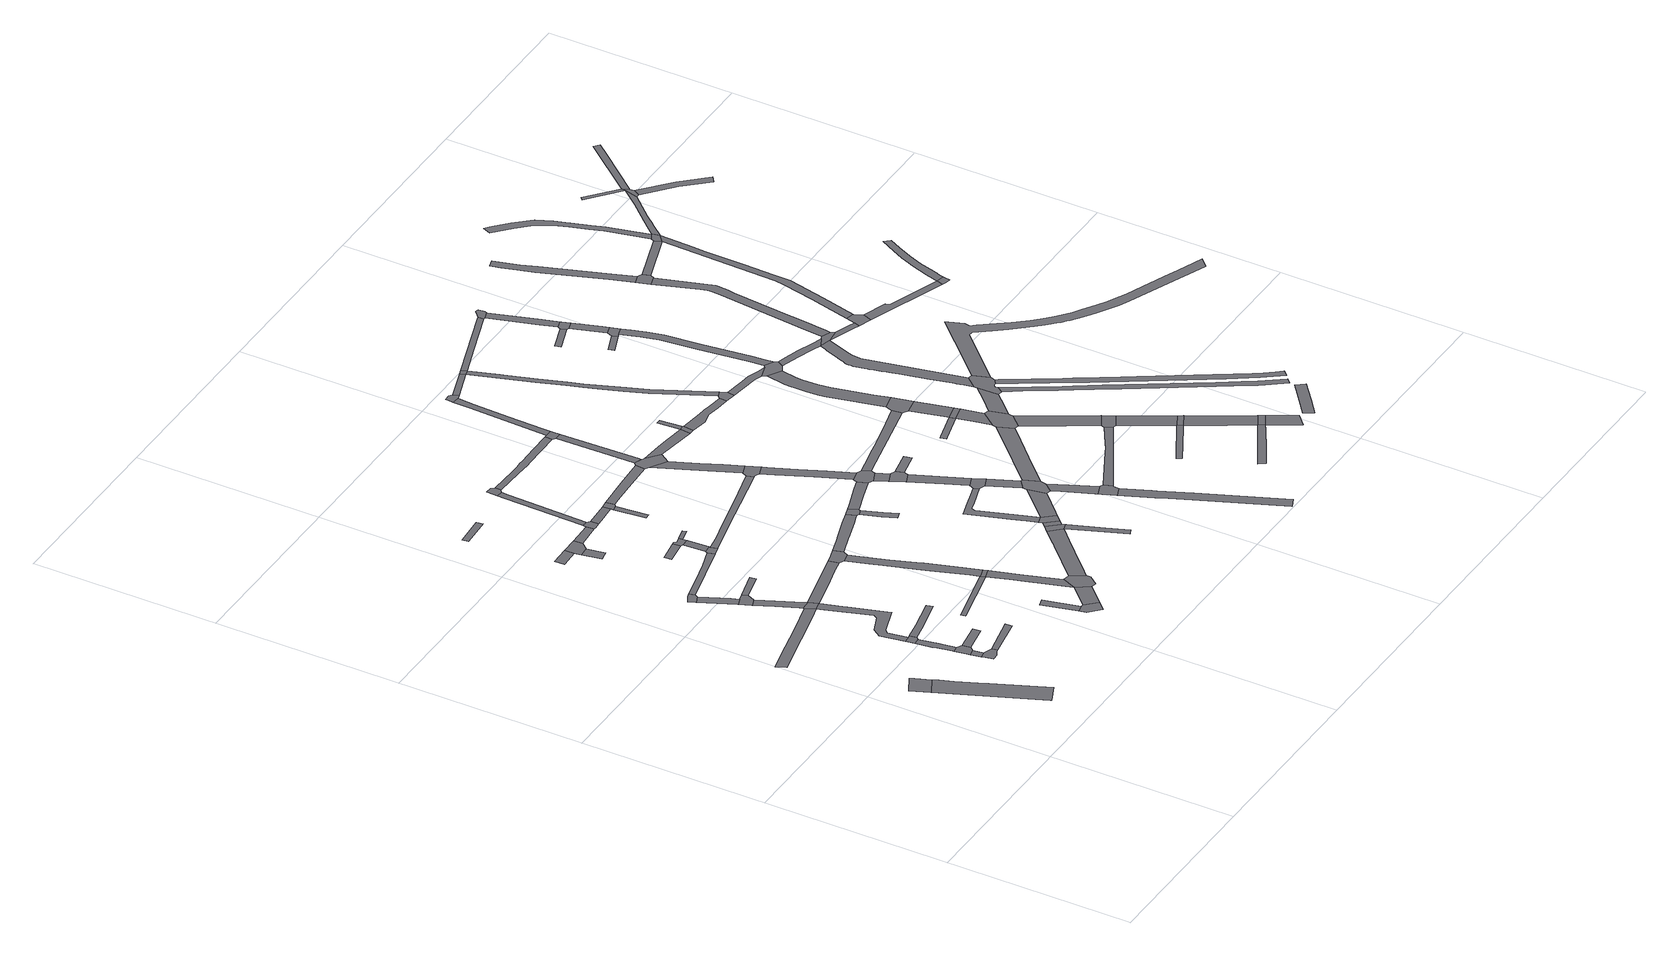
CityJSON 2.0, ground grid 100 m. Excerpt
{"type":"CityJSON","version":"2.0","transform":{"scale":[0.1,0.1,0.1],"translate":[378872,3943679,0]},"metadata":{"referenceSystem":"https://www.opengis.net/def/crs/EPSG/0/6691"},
"CityObjects":{
"road1":{"type":"Road","attributes":{"name":"都道426号","class":"1040","function":"3","usage":"3","RoadStructureAttribute.sectionType":"4"},"geometry":[{"type":"MultiSurface","lod":"1","boundaries":[[[0,1,2,3,4]]]}]},
"road2":{"type":"Road","attributes":{"name":"都道426号","class":"1040","function":"3","usage":"3","RoadStructureAttribute.sectionType":"1"},"geometry":[{"type":"MultiSurface","lod":"1","boundaries":[[[5,6,7,8,4,3,9,10,11,12]]]}]},
"road3":{"type":"Road","attributes":{"class":"1040","function":"9020","usage":"9","RoadStructureAttribute.sectionType":"1"},"geometry":[{"type":"MultiSurface","lod":"1","boundaries":[[[13,14,15,16,17,18,19,20,21,22,23,24]]]}]},
"road4":{"type":"Road","attributes":{"class":"1040","function":"9020","usage":"9","RoadStructureAttribute.sectionType":"1"},"geometry":[{"type":"MultiSurface","lod":"1","boundaries":[[[25,26,27,28,29,30,31]]]}]},
"road5":{"type":"Road","attributes":{"class":"1040","function":"9020","usage":"9","RoadStructureAttribute.sectionType":"4"},"geometry":[{"type":"MultiSurface","lod":"1","boundaries":[[[31,30,32,33,34,35,36,37]]]}]},
"road6":{"type":"Road","attributes":{"class":"1040","function":"9020","usage":"9","RoadStructureAttribute.sectionType":"4"},"geometry":[{"type":"MultiSurface","lod":"1","boundaries":[[[38,39,40,28,27,41,42]]]}]},
"road7":{"type":"Road","attributes":{"class":"1040","function":"9020","usage":"9","RoadStructureAttribute.sectionType":"1"},"geometry":[{"type":"MultiSurface","lod":"1","boundaries":[[[43,44,45,46,47,48,49,50,39,38]]]}]},
"road8":{"type":"Road","attributes":{"class":"1040","function":"9020","usage":"9","RoadStructureAttribute.sectionType":"4"},"geometry":[{"type":"MultiSurface","lod":"1","boundaries":[[[51,52,53,47,46,54]]]}]},
"road9":{"type":"Road","attributes":{"class":"1040","function":"9020","usage":"9","RoadStructureAttribute.sectionType":"1"},"geometry":[{"type":"MultiSurface","lod":"1","boundaries":[[[55,56,42,41]]]}]},
"road10":{"type":"Road","attributes":{"class":"1040","function":"9020","usage":"9","RoadStructureAttribute.sectionType":"4"},"geometry":[{"type":"MultiSurface","lod":"1","boundaries":[[[57,58,59,60,61,62,63]]]}]},
"road11":{"type":"Road","attributes":{"class":"1040","function":"9020","usage":"9","RoadStructureAttribute.sectionType":"1"},"geometry":[{"type":"MultiSurface","lod":"1","boundaries":[[[64,62,61,65,66]]]}]},
"road12":{"type":"Road","attributes":{"class":"1040","function":"9020","usage":"9","RoadStructureAttribute.sectionType":"1"},"geometry":[{"type":"MultiSurface","lod":"1","boundaries":[[[67,68,37,36]]]}]},
"road13":{"type":"Road","attributes":{"class":"1040","function":"9020","usage":"9","RoadStructureAttribute.sectionType":"1"},"geometry":[{"type":"MultiSurface","lod":"1","boundaries":[[[69,70,71,72,73,74,75,76,24,77,78,79,80,81,53,52]]]}]},
"road14":{"type":"Road","attributes":{"class":"1040","function":"9020","usage":"9","RoadStructureAttribute.sectionType":"4"},"geometry":[{"type":"MultiSurface","lod":"1","boundaries":[[[82,66,65,83,84,85]]]}]},
"road15":{"type":"Road","attributes":{"class":"1040","function":"9020","usage":"9","RoadStructureAttribute.sectionType":"1"},"geometry":[{"type":"MultiSurface","lod":"1","boundaries":[[[86,87,84,83,88,89,90,91]]]}]},
"road16":{"type":"Road","attributes":{"class":"1040","function":"9020","usage":"9","RoadStructureAttribute.sectionType":"1"},"geometry":[{"type":"MultiSurface","lod":"1","boundaries":[[[92,93,94,95,51,54]]]}]},
"road17":{"type":"Road","attributes":{"class":"1040","function":"9020","usage":"9","RoadStructureAttribute.sectionType":"4"},"geometry":[{"type":"MultiSurface","lod":"1","boundaries":[[[91,90,13,24,76]]]}]},
"road18":{"type":"Road","attributes":{"class":"1040","function":"9020","usage":"9","RoadStructureAttribute.sectionType":"1"},"geometry":[{"type":"MultiSurface","lod":"1","boundaries":[[[96,97,82,85]]]}]},
"road19":{"type":"Road","attributes":{"class":"1040","function":"9020","usage":"9","RoadStructureAttribute.sectionType":"1"},"geometry":[{"type":"MultiSurface","lod":"1","boundaries":[[[98,99,100,101]]]}]},
"road20":{"type":"Road","attributes":{"class":"1040","function":"9020","usage":"9","RoadStructureAttribute.sectionType":"1"},"geometry":[{"type":"MultiSurface","lod":"1","boundaries":[[[102,103,104,57,63,105]]]}]},
"road21":{"type":"Road","attributes":{"class":"1040","function":"9020","usage":"9","RoadStructureAttribute.sectionType":"1"},"geometry":[{"type":"MultiSurface","lod":"1","boundaries":[[[106,107,108,109]]]}]},
"road22":{"type":"Road","attributes":{"class":"1040","function":"9020","usage":"9","RoadStructureAttribute.sectionType":"1"},"geometry":[{"type":"MultiSurface","lod":"1","boundaries":[[[110,111,112,91,76,113,114,115,116]]]}]},
"road23":{"type":"Road","attributes":{"class":"1040","function":"9020","usage":"9","RoadStructureAttribute.sectionType":"4"},"geometry":[{"type":"MultiSurface","lod":"1","boundaries":[[[117,98,101,109,108,118]]]}]},
"road24":{"type":"Road","attributes":{"class":"1040","function":"9020","usage":"9","RoadStructureAttribute.sectionType":"1"},"geometry":[{"type":"MultiSurface","lod":"1","boundaries":[[[119,120,121,122]]]}]},
"road25":{"type":"Road","attributes":{"class":"1040","function":"9020","usage":"9","RoadStructureAttribute.sectionType":"1"},"geometry":[{"type":"MultiSurface","lod":"1","boundaries":[[[123,124,125,126]]]}]},
"road26":{"type":"Road","attributes":{"class":"1040","function":"9020","usage":"9","RoadStructureAttribute.sectionType":"1"},"geometry":[{"type":"MultiSurface","lod":"1","boundaries":[[[127,128,129,130]]]}]},
"road27":{"type":"Road","attributes":{"class":"1040","function":"9020","usage":"9","RoadStructureAttribute.sectionType":"4"},"geometry":[{"type":"MultiSurface","lod":"1","boundaries":[[[130,129,131,132,133,134,135]]]}]},
"road28":{"type":"Road","attributes":{"class":"1040","function":"9020","usage":"9","RoadStructureAttribute.sectionType":"1"},"geometry":[{"type":"MultiSurface","lod":"1","boundaries":[[[136,137,138,139]]]}]},
"road29":{"type":"Road","attributes":{"class":"1040","function":"9020","usage":"9","RoadStructureAttribute.sectionType":"1"},"geometry":[{"type":"MultiSurface","lod":"1","boundaries":[[[140,117,118,141]]]}]},
"road30":{"type":"Road","attributes":{"class":"1040","function":"9020","usage":"9","RoadStructureAttribute.sectionType":"4"},"geometry":[{"type":"MultiSurface","lod":"1","boundaries":[[[142,143,102,105,144,145]]]}]},
"road31":{"type":"Road","attributes":{"class":"1040","function":"9020","usage":"9","RoadStructureAttribute.sectionType":"1"},"geometry":[{"type":"MultiSurface","lod":"1","boundaries":[[[146,147,143,142]]]}]},
"road32":{"type":"Road","attributes":{"class":"1040","function":"9020","usage":"9","RoadStructureAttribute.sectionType":"4"},"geometry":[{"type":"MultiSurface","lod":"1","boundaries":[[[147,146,148,149,150,151,136,139]]]}]},
"road33":{"type":"Road","attributes":{"class":"1040","function":"9020","usage":"9","RoadStructureAttribute.sectionType":"1"},"geometry":[{"type":"MultiSurface","lod":"1","boundaries":[[[152,135,134,153]]]}]},
"road34":{"type":"Road","attributes":{"class":"1040","function":"9020","usage":"9","RoadStructureAttribute.sectionType":"4"},"geometry":[{"type":"MultiSurface","lod":"1","boundaries":[[[154,140,141,155,156,157,158]]]}]},
"road35":{"type":"Road","attributes":{"class":"1040","function":"9020","usage":"9","RoadStructureAttribute.sectionType":"4"},"geometry":[{"type":"MultiSurface","lod":"1","boundaries":[[[159,160,110,116,161,162,163]]]}]},
"road36":{"type":"Road","attributes":{"class":"1040","function":"9020","usage":"9","RoadStructureAttribute.sectionType":"1"},"geometry":[{"type":"MultiSurface","lod":"1","boundaries":[[[164,165,166,167,168,162,161,169,170,171,172,173,123,174]]]}]},
"road37":{"type":"Road","attributes":{"class":"1040","function":"9020","usage":"9","RoadStructureAttribute.sectionType":"1"},"geometry":[{"type":"MultiSurface","lod":"1","boundaries":[[[148,175,176,149]]]}]},
"road38":{"type":"Road","attributes":{"class":"1040","function":"9020","usage":"9","RoadStructureAttribute.sectionType":"1"},"geometry":[{"type":"MultiSurface","lod":"1","boundaries":[[[177,178,179,180,181,182,183,184,185,152,186]]]}]},
"road39":{"type":"Road","attributes":{"class":"1040","function":"9020","usage":"9","RoadStructureAttribute.sectionType":"4"},"geometry":[{"type":"MultiSurface","lod":"1","boundaries":[[[174,123,126,181,180]]]}]},
"road40":{"type":"Road","attributes":{"class":"1040","function":"9020","usage":"9","RoadStructureAttribute.sectionType":"4"},"geometry":[{"type":"MultiSurface","lod":"1","boundaries":[[[186,152,153,187,188,189,190]]]}]},
"road41":{"type":"Road","attributes":{"class":"1040","function":"9020","usage":"9","RoadStructureAttribute.sectionType":"1"},"geometry":[{"type":"MultiSurface","lod":"1","boundaries":[[[191,192,154,158,193,194]]]}]},
"road42":{"type":"Road","attributes":{"class":"1040","function":"9020","usage":"9","RoadStructureAttribute.sectionType":"1"},"geometry":[{"type":"MultiSurface","lod":"1","boundaries":[[[195,157,156,196,197]]]}]},
"road43":{"type":"Road","attributes":{"class":"1040","function":"9020","usage":"9","RoadStructureAttribute.sectionType":"1"},"geometry":[{"type":"MultiSurface","lod":"1","boundaries":[[[198,199,200,201]]]}]},
"road44":{"type":"Road","attributes":{"class":"1040","function":"9020","usage":"9","RoadStructureAttribute.sectionType":"4"},"geometry":[{"type":"MultiSurface","lod":"1","boundaries":[[[202,191,194,203,204,205,206]]]}]},
"road45":{"type":"Road","attributes":{"class":"1040","function":"9020","usage":"9","RoadStructureAttribute.sectionType":"4"},"geometry":[{"type":"MultiSurface","lod":"1","boundaries":[[[207,195,197,201,200,208]]]}]},
"road46":{"type":"Road","attributes":{"class":"1040","function":"9020","usage":"9","RoadStructureAttribute.sectionType":"1"},"geometry":[{"type":"MultiSurface","lod":"1","boundaries":[[[209,210,211,212,213,159,163,214,215,216,217,218]]]}]},
"road47":{"type":"Road","attributes":{"class":"1040","function":"9020","usage":"9","RoadStructureAttribute.sectionType":"1"},"geometry":[{"type":"MultiSurface","lod":"1","boundaries":[[[219,220,221,222,223,145,144,224,225,226]]]}]},
"road48":{"type":"Road","attributes":{"class":"1040","function":"9020","usage":"9","RoadStructureAttribute.sectionType":"1"},"geometry":[{"type":"MultiSurface","lod":"1","boundaries":[[[227,228,229,190,189,230,231,232,233,234]]]}]},
"road49":{"type":"Road","attributes":{"class":"1040","function":"9020","usage":"9","RoadStructureAttribute.sectionType":"1"},"geometry":[{"type":"MultiSurface","lod":"1","boundaries":[[[235,236,207,208,237,238,239]]]}]},
"road50":{"type":"Road","attributes":{"class":"1040","function":"9020","usage":"9","RoadStructureAttribute.sectionType":"4"},"geometry":[{"type":"MultiSurface","lod":"1","boundaries":[[[240,209,218,241,242,243]]]}]},
"road51":{"type":"Road","attributes":{"class":"1040","function":"9020","usage":"9","RoadStructureAttribute.sectionType":"1"},"geometry":[{"type":"MultiSurface","lod":"1","boundaries":[[[244,245,246,247,242,241]]]}]},
"road52":{"type":"Road","attributes":{"class":"1040","function":"9020","usage":"9","RoadStructureAttribute.sectionType":"1"},"geometry":[{"type":"MultiSurface","lod":"1","boundaries":[[[248,249,250,251,252,253,205,204,254,255,256,257]]]}]},
"road53":{"type":"Road","attributes":{"class":"1040","function":"9020","usage":"9","RoadStructureAttribute.sectionType":"4"},"geometry":[{"type":"MultiSurface","lod":"1","boundaries":[[[258,227,234,259,260]]]}]},
"road54":{"type":"Road","attributes":{"class":"1040","function":"9020","usage":"9","RoadStructureAttribute.sectionType":"1"},"geometry":[{"type":"MultiSurface","lod":"1","boundaries":[[[261,262,263,264,265,266,259,234]]]}]},
"road55":{"type":"Road","attributes":{"class":"1040","function":"9020","usage":"9","RoadStructureAttribute.sectionType":"1"},"geometry":[{"type":"MultiSurface","lod":"1","boundaries":[[[267,258,260,268]]]}]},
"road56":{"type":"Road","attributes":{"class":"1040","function":"9020","usage":"9","RoadStructureAttribute.sectionType":"1"},"geometry":[{"type":"MultiSurface","lod":"1","boundaries":[[[269,270,271,240,243,272,273,274,275]]]}]},
"road57":{"type":"Road","attributes":{"class":"1040","function":"9020","usage":"9","RoadStructureAttribute.sectionType":"4"},"geometry":[{"type":"MultiSurface","lod":"1","boundaries":[[[276,277,267,268,278]]]}]},
"road58":{"type":"Road","attributes":{"class":"1040","function":"9020","usage":"9","RoadStructureAttribute.sectionType":"1"},"geometry":[{"type":"MultiSurface","lod":"1","boundaries":[[[279,280,281,282,283,284,285,277,276,286,287,288,289,290,291]]]}]},
"road59":{"type":"Road","attributes":{"class":"1040","function":"9020","usage":"9","RoadStructureAttribute.sectionType":"4"},"geometry":[{"type":"MultiSurface","lod":"1","boundaries":[[[292,235,239,293,294,295,296,297]]]}]},
"road60":{"type":"Road","attributes":{"class":"1040","function":"9020","usage":"9","RoadStructureAttribute.sectionType":"1"},"geometry":[{"type":"MultiSurface","lod":"1","boundaries":[[[293,298,299,300,301,302,294]]]}]},
"road61":{"type":"Road","attributes":{"class":"1040","function":"9020","usage":"9","RoadStructureAttribute.sectionType":"4"},"geometry":[{"type":"MultiSurface","lod":"1","boundaries":[[[300,299,219,226,303,304,305]]]}]},
"road62":{"type":"Road","attributes":{"class":"1040","function":"9020","usage":"9","RoadStructureAttribute.sectionType":"1"},"geometry":[{"type":"MultiSurface","lod":"1","boundaries":[[[306,307,308,292,309]]]}]},
"road63":{"type":"Road","attributes":{"class":"1040","function":"9020","usage":"9","RoadStructureAttribute.sectionType":"1"},"geometry":[{"type":"MultiSurface","lod":"1","boundaries":[[[310,311,276,278,312,313]]]}]},
"road64":{"type":"Road","attributes":{"class":"1040","function":"9020","usage":"9","RoadStructureAttribute.sectionType":"1"},"geometry":[{"type":"MultiSurface","lod":"1","boundaries":[[[314,315,316,317,318,305,304,319,320,321,322]]]}]},
"road65":{"type":"Road","attributes":{"class":"1040","function":"9020","usage":"9","RoadStructureAttribute.sectionType":"4"},"geometry":[{"type":"MultiSurface","lod":"1","boundaries":[[[323,324,248,257,308,307]]]}]},
"road66":{"type":"Road","attributes":{"class":"1040","function":"9020","usage":"9","RoadStructureAttribute.sectionType":"4"},"geometry":[{"type":"MultiSurface","lod":"1","boundaries":[[[322,321,269,275,325,326,327,328]]]}]},
"road67":{"type":"Road","attributes":{"class":"1040","function":"9020","usage":"9","RoadStructureAttribute.sectionType":"1"},"geometry":[{"type":"MultiSurface","lod":"1","boundaries":[[[326,325,329,330]]]}]},
"road68":{"type":"Road","attributes":{"class":"1040","function":"9020","usage":"9","RoadStructureAttribute.sectionType":"4"},"geometry":[{"type":"MultiSurface","lod":"1","boundaries":[[[331,330,329,332,333,334,335]]]}]},
"road69":{"type":"Road","attributes":{"class":"1040","function":"9020","usage":"9","RoadStructureAttribute.sectionType":"1"},"geometry":[{"type":"MultiSurface","lod":"1","boundaries":[[[336,337,296,295,338,339]]]}]},
"road70":{"type":"Road","attributes":{"class":"1040","function":"9020","usage":"9","RoadStructureAttribute.sectionType":"1"},"geometry":[{"type":"MultiSurface","lod":"1","boundaries":[[[333,332,340,341,342]]]}]},
"road71":{"type":"Road","attributes":{"class":"1040","function":"9020","usage":"9","RoadStructureAttribute.sectionType":"4"},"geometry":[{"type":"MultiSurface","lod":"1","boundaries":[[[342,341,343,279,291,344,345,346]]]}]},
"road72":{"type":"Road","attributes":{"class":"1040","function":"9020","usage":"9","RoadStructureAttribute.sectionType":"1"},"geometry":[{"type":"MultiSurface","lod":"1","boundaries":[[[346,345,347,348]]]}]},
"road73":{"type":"Road","attributes":{"class":"1040","function":"9020","usage":"9","RoadStructureAttribute.sectionType":"1"},"geometry":[{"type":"MultiSurface","lod":"1","boundaries":[[[349,350,351,352,324,323,353,354,355,356,357]]]}]},
"road74":{"type":"Road","attributes":{"class":"1040","function":"9020","usage":"9","RoadStructureAttribute.sectionType":"4"},"geometry":[{"type":"MultiSurface","lod":"1","boundaries":[[[348,347,310,313,358,359,360,361]]]}]},
"road75":{"type":"Road","attributes":{"class":"1040","function":"9020","usage":"9","RoadStructureAttribute.sectionType":"1"},"geometry":[{"type":"MultiSurface","lod":"1","boundaries":[[[362,359,358,363,364,365,366]]]}]},
"road76":{"type":"Road","attributes":{"class":"1040","function":"9020","usage":"9","RoadStructureAttribute.sectionType":"1"},"geometry":[{"type":"MultiSurface","lod":"1","boundaries":[[[367,368,335,334]]]}]},
"road77":{"type":"Road","attributes":{"class":"1040","function":"9020","usage":"9","RoadStructureAttribute.sectionType":"4"},"geometry":[{"type":"MultiSurface","lod":"1","boundaries":[[[366,365,369,370,371,372,373,374,375]]]}]},
"road78":{"type":"Road","attributes":{"class":"1040","function":"9020","usage":"9","RoadStructureAttribute.sectionType":"4"},"geometry":[{"type":"MultiSurface","lod":"1","boundaries":[[[376,339,338,377,378]]]}]},
"road79":{"type":"Road","attributes":{"class":"1040","function":"9020","usage":"9","RoadStructureAttribute.sectionType":"1"},"geometry":[{"type":"MultiSurface","lod":"1","boundaries":[[[379,380,381,382,383,372,371,384,385,386,387,388]]]}]},
"road80":{"type":"Road","attributes":{"class":"1040","function":"9020","usage":"9","RoadStructureAttribute.sectionType":"4"},"geometry":[{"type":"MultiSurface","lod":"1","boundaries":[[[389,390,391,349,357,392,393]]]}]},
"road81":{"type":"Road","attributes":{"class":"1040","function":"9020","usage":"9","RoadStructureAttribute.sectionType":"1"},"geometry":[{"type":"MultiSurface","lod":"1","boundaries":[[[394,395,339,376]]]}]},
"road82":{"type":"Road","attributes":{"class":"1040","function":"9020","usage":"9","RoadStructureAttribute.sectionType":"1"},"geometry":[{"type":"MultiSurface","lod":"1","boundaries":[[[396,397,398,399,400,328,327,401,402]]]}]},
"road83":{"type":"Road","attributes":{"class":"1040","function":"9020","usage":"9","RoadStructureAttribute.sectionType":"1"},"geometry":[{"type":"MultiSurface","lod":"1","boundaries":[[[403,393,392,404]]]}]},
"road84":{"type":"Road","attributes":{"class":"1040","function":"9020","usage":"9","RoadStructureAttribute.sectionType":"1"},"geometry":[{"type":"MultiSurface","lod":"1","boundaries":[[[405,406,407,378,377,408,409,410,411,412,413]]]}]},
"road85":{"type":"Road","attributes":{"class":"1040","function":"9020","usage":"9","RoadStructureAttribute.sectionType":"1"},"geometry":[{"type":"MultiSurface","lod":"1","boundaries":[[[414,415,416,361,360,417,418,419,420]]]}]},
"road86":{"type":"Road","attributes":{"class":"1040","function":"9020","usage":"9","RoadStructureAttribute.sectionType":"4"},"geometry":[{"type":"MultiSurface","lod":"1","boundaries":[[[421,403,404,422]]]}]},
"road87":{"type":"Road","attributes":{"class":"1040","function":"9020","usage":"9","RoadStructureAttribute.sectionType":"1"},"geometry":[{"type":"MultiSurface","lod":"1","boundaries":[[[423,424,425,426,375,374,427,428,429]]]}]},
"road88":{"type":"Road","attributes":{"class":"1040","function":"9020","usage":"9","RoadStructureAttribute.sectionType":"1"},"geometry":[{"type":"MultiSurface","lod":"1","boundaries":[[[430,431,432,433,434,435,436,437,422,404,438,439,440,441,442,443,444,445,446]]]}]},
"road89":{"type":"Road","attributes":{"class":"1040","function":"9020","usage":"9","RoadStructureAttribute.sectionType":"1"},"geometry":[{"type":"MultiSurface","lod":"1","boundaries":[[[447,448,449,450,451,452]]]}]},
"road90":{"type":"Road","attributes":{"class":"1040","function":"9020","usage":"9","RoadStructureAttribute.sectionType":"4"},"geometry":[{"type":"MultiSurface","lod":"1","boundaries":[[[446,445,413,412,453,454]]]}]},
"road91":{"type":"Road","attributes":{"class":"1040","function":"9020","usage":"9","RoadStructureAttribute.sectionType":"1"},"geometry":[{"type":"MultiSurface","lod":"1","boundaries":[[[455,456,452,457,458,459]]]}]},
"road92":{"type":"Road","attributes":{"class":"1040","function":"9020","usage":"9","RoadStructureAttribute.sectionType":"4"},"geometry":[{"type":"MultiSurface","lod":"1","boundaries":[[[459,458,414,420,460,461,462,463]]]}]},
"road93":{"type":"Road","attributes":{"class":"1040","function":"9020","usage":"9","RoadStructureAttribute.sectionType":"4"},"geometry":[{"type":"MultiSurface","lod":"1","boundaries":[[[464,465,447,452,456]]]}]},
"road94":{"type":"Road","attributes":{"class":"1040","function":"9020","usage":"9","RoadStructureAttribute.sectionType":"1"},"geometry":[{"type":"MultiSurface","lod":"1","boundaries":[[[466,467,468,469,465,464]]]}]},
"road95":{"type":"Road","attributes":{"class":"1040","function":"9020","usage":"9","RoadStructureAttribute.sectionType":"1"},"geometry":[{"type":"MultiSurface","lod":"1","boundaries":[[[470,471,472,473,474,475,476]]]}]},
"road96":{"type":"Road","attributes":{"class":"1040","function":"9020","usage":"9","RoadStructureAttribute.sectionType":"4"},"geometry":[{"type":"MultiSurface","lod":"1","boundaries":[[[477,478,396,402,467,466]]]}]},
"road97":{"type":"Road","attributes":{"class":"1040","function":"9020","usage":"9","RoadStructureAttribute.sectionType":"1"},"geometry":[{"type":"MultiSurface","lod":"1","boundaries":[[[479,480,481,482,454,453,483,484,485]]]}]},
"road98":{"type":"Road","attributes":{"class":"1040","function":"9020","usage":"9","RoadStructureAttribute.sectionType":"1"},"geometry":[{"type":"MultiSurface","lod":"1","boundaries":[[[486,487,421,422,488,489]]]}]},
"road99":{"type":"Road","attributes":{"class":"1040","function":"9020","usage":"9","RoadStructureAttribute.sectionType":"1"},"geometry":[{"type":"MultiSurface","lod":"1","boundaries":[[[490,491,492,461,460,493,494,495,496,497]]]}]},
"road100":{"type":"Road","attributes":{"class":"1040","function":"9020","usage":"9","RoadStructureAttribute.sectionType":"1"},"geometry":[{"type":"MultiSurface","lod":"1","boundaries":[[[498,499,500,501,502,503,504,505,478,477,506,507,508,509,510,511,512,513]]]}]},
"road101":{"type":"Road","attributes":{"class":"1040","function":"9020","usage":"9","RoadStructureAttribute.sectionType":"1"},"geometry":[{"type":"MultiSurface","lod":"1","boundaries":[[[514,515,516,517,518,519,520,521,522,523]]]}]},
"road102":{"type":"Road","attributes":{"class":"1040","function":"9020","usage":"9","RoadStructureAttribute.sectionType":"4"},"geometry":[{"type":"MultiSurface","lod":"1","boundaries":[[[497,496,423,429,524,525]]]}]},
"road103":{"type":"Road","attributes":{"class":"1040","function":"9020","usage":"9","RoadStructureAttribute.sectionType":"1"},"geometry":[{"type":"MultiSurface","lod":"1","boundaries":[[[526,527,463,462,528,529]]]}]},
"road104":{"type":"Road","attributes":{"class":"1040","function":"9020","usage":"9","RoadStructureAttribute.sectionType":"1"},"geometry":[{"type":"MultiSurface","lod":"1","boundaries":[[[525,524,530,470,531]]]}]},
"road105":{"type":"Road","attributes":{"class":"1040","function":"9020","usage":"9","RoadStructureAttribute.sectionType":"4"},"geometry":[{"type":"MultiSurface","lod":"1","boundaries":[[[532,485,484,498,513,533,534,535]]]}]},
"road106":{"type":"Road","attributes":{"class":"1040","function":"9020","usage":"9","RoadStructureAttribute.sectionType":"4"},"geometry":[{"type":"MultiSurface","lod":"1","boundaries":[[[531,470,476,536]]]}]},
"road107":{"type":"Road","attributes":{"class":"1040","function":"9020","usage":"9","RoadStructureAttribute.sectionType":"1"},"geometry":[{"type":"MultiSurface","lod":"1","boundaries":[[[537,538,539,540]]]}]},
"road108":{"type":"Road","attributes":{"class":"1040","function":"9020","usage":"9","RoadStructureAttribute.sectionType":"1"},"geometry":[{"type":"MultiSurface","lod":"1","boundaries":[[[541,542,543,544]]]}]},
"road109":{"type":"Road","attributes":{"class":"1040","function":"9020","usage":"9","RoadStructureAttribute.sectionType":"1"},"geometry":[{"type":"MultiSurface","lod":"1","boundaries":[[[545,546,536,476,547,548,514,549]]]}]},
"road110":{"type":"Road","attributes":{"class":"1040","function":"9020","usage":"9","RoadStructureAttribute.sectionType":"1"},"geometry":[{"type":"MultiSurface","lod":"1","boundaries":[[[550,551,552,553,554,555,556,557,558,559,560,561,562,563,564,532,535]]]}]},
"road111":{"type":"Road","attributes":{"class":"1040","function":"9020","usage":"9","RoadStructureAttribute.sectionType":"4"},"geometry":[{"type":"MultiSurface","lod":"1","boundaries":[[[549,514,523,565]]]}]},
"road112":{"type":"Road","attributes":{"class":"1040","function":"9020","usage":"9","RoadStructureAttribute.sectionType":"4"},"geometry":[{"type":"MultiSurface","lod":"1","boundaries":[[[566,567,526,529,568,569,570,571,572,573,574,575,576,577,578]]]}]},
"road113":{"type":"Road","attributes":{"class":"1040","function":"9020","usage":"9","RoadStructureAttribute.sectionType":"1"},"geometry":[{"type":"MultiSurface","lod":"1","boundaries":[[[579,565,523,580,581,582]]]}]},
"road114":{"type":"Road","attributes":{"class":"1040","function":"9020","usage":"9","RoadStructureAttribute.sectionType":"4"},"geometry":[{"type":"MultiSurface","lod":"1","boundaries":[[[583,584,585,537,540,586,587,588]]]}]},
"road115":{"type":"Road","attributes":{"class":"1040","function":"9020","usage":"9","RoadStructureAttribute.sectionType":"1"},"geometry":[{"type":"MultiSurface","lod":"1","boundaries":[[[589,590,591,592,585,584]]]}]},
"road116":{"type":"Road","attributes":{"class":"1040","function":"9020","usage":"9","RoadStructureAttribute.sectionType":"4"},"geometry":[{"type":"MultiSurface","lod":"1","boundaries":[[[593,594,541,544,557,556]]]}]},
"road117":{"type":"Road","attributes":{"class":"1040","function":"9020","usage":"9","RoadStructureAttribute.sectionType":"4"},"geometry":[{"type":"MultiSurface","lod":"1","boundaries":[[[595,486,489,591,590,596,597]]]}]},
"road118":{"type":"Road","attributes":{"class":"1040","function":"9020","usage":"9","RoadStructureAttribute.sectionType":"1"},"geometry":[{"type":"MultiSurface","lod":"1","boundaries":[[[598,588,587,594,593]]]}]},
"road119":{"type":"Road","attributes":{"class":"1040","function":"9020","usage":"9","RoadStructureAttribute.sectionType":"1"},"geometry":[{"type":"MultiSurface","lod":"1","boundaries":[[[599,600,601,602,603,604,605,606,607,608,609,610,611,612,613,614,615,616,617,618,619,620,621,622,623,624,625,626,627,628,629,630,631,632,567,566,633,634,635,636,637,638]]]}]},
"road120":{"type":"Road","attributes":{"class":"1040","function":"9020","usage":"9","RoadStructureAttribute.sectionType":"1"},"geometry":[{"type":"MultiSurface","lod":"1","boundaries":[[[639,640,641,534,533,642,643,599,644]]]}]},
"road121":{"type":"Road","attributes":{"class":"1040","function":"9020","usage":"9","RoadStructureAttribute.sectionType":"1"},"geometry":[{"type":"MultiSurface","lod":"1","boundaries":[[[645,646,647,648,649,650,651,652,569,568,653,654,655,656,657,658,659,660,661,662,663,664]]]}]},
"road122":{"type":"Road","attributes":{"class":"1040","function":"9020","usage":"9","RoadStructureAttribute.sectionType":"4"},"geometry":[{"type":"MultiSurface","lod":"1","boundaries":[[[665,644,599,638,666,667]]]}]},
"road123":{"type":"Road","attributes":{"class":"1040","function":"9020","usage":"9","RoadStructureAttribute.sectionType":"1"},"geometry":[{"type":"MultiSurface","lod":"1","boundaries":[[[668,669,670,671,672,673,674,675,676,677,678,679,680,681,576,575,682,683,684,685,686,687,688,689,690]]]}]},
"road124":{"type":"Road","attributes":{"class":"1040","function":"9020","usage":"9","RoadStructureAttribute.sectionType":"1"},"geometry":[{"type":"MultiSurface","lod":"1","boundaries":[[[691,692,693,694,695,696,697]]]}]},
"road125":{"type":"Road","attributes":{"class":"1040","function":"9020","usage":"9","RoadStructureAttribute.sectionType":"1"},"geometry":[{"type":"MultiSurface","lod":"1","boundaries":[[[698,666,638,699,700,701]]]}]},
"road126":{"type":"Road","attributes":{"class":"1040","function":"9020","usage":"9","RoadStructureAttribute.sectionType":"4"},"geometry":[{"type":"MultiSurface","lod":"1","boundaries":[[[702,701,700,703,704,705]]]}]},
"road127":{"type":"Road","attributes":{"class":"1040","function":"9020","usage":"9","RoadStructureAttribute.sectionType":"1"},"geometry":[{"type":"MultiSurface","lod":"1","boundaries":[[[706,707,708,709,710,711,712,713,714,715,716,717,718,719,720,721,722,723,724,725,665,667]]]}]},
"road128":{"type":"Road","attributes":{"class":"1040","function":"9020","usage":"9","RoadStructureAttribute.sectionType":"1"},"geometry":[{"type":"MultiSurface","lod":"1","boundaries":[[[726,727,728,729,730,731,732,733,734,735,736]]]}]},
"road129":{"type":"Road","attributes":{"class":"1040","function":"9020","usage":"9","RoadStructureAttribute.sectionType":"4"},"geometry":[{"type":"MultiSurface","lod":"1","boundaries":[[[736,735,718,717,737,738]]]}]},
"road130":{"type":"Road","attributes":{"class":"1040","function":"9020","usage":"9","RoadStructureAttribute.sectionType":"1"},"geometry":[{"type":"MultiSurface","lod":"1","boundaries":[[[739,740,704,703,741,742]]]}]},
"road131":{"type":"Road","attributes":{"class":"1040","function":"9020","usage":"9","RoadStructureAttribute.sectionType":"1"},"geometry":[{"type":"MultiSurface","lod":"1","boundaries":[[[705,743,744,745,746,747,748,749,750,751,752,753,754,755,756,702]]]}]},
"road132":{"type":"Road","attributes":{"class":"1040","function":"9020","usage":"9","RoadStructureAttribute.sectionType":"1"},"geometry":[{"type":"MultiSurface","lod":"1","boundaries":[[[757,758,738,737,751]]]}]},
"road133":{"type":"Road","attributes":{"class":"1040","function":"9020","usage":"9","RoadStructureAttribute.sectionType":"1"},"geometry":[{"type":"MultiSurface","lod":"1","boundaries":[[[759,760,761,762,763,764,765,766,767,768,769,770,771,772,773,774,775,776,777,778,779,780,781,782,578,577,783,784,785,786,787,788,789,790,791,792,793,794,795,796,797,798,799,800,801,802,803,804,805,806]]]}]},
"road134":{"type":"Road","attributes":{"class":"1040","function":"9020","usage":"9","RoadStructureAttribute.sectionType":"1"},"geometry":[{"type":"MultiSurface","lod":"1","boundaries":[[[807,808,809,810,811,812,813,814,815,816,817,818,819,820,821,822,823,824,825,826,827,828]]]}]},
"road135":{"type":"Road","attributes":{"class":"1040","function":"9020","usage":"9","RoadStructureAttribute.sectionType":"4"},"geometry":[{"type":"MultiSurface","lod":"1","boundaries":[[[742,741,829,830,831]]]}]},
"road136":{"type":"Road","attributes":{"class":"1040","function":"9020","usage":"9","RoadStructureAttribute.sectionType":"4"},"geometry":[{"type":"MultiSurface","lod":"1","boundaries":[[[832,828,827,757,751,750]]]}]},
"road137":{"type":"Road","attributes":{"class":"1040","function":"9020","usage":"9","RoadStructureAttribute.sectionType":"1"},"geometry":[{"type":"MultiSurface","lod":"1","boundaries":[[[833,834,835,836,837,838,839,742,831,840,841,842,843,844,845,846,847]]]}]},
"road138":{"type":"Road","attributes":{"class":"1040","function":"9020","usage":"9","RoadStructureAttribute.sectionType":"1"},"geometry":[{"type":"MultiSurface","lod":"1","boundaries":[[[848,849,850,851,852,832,750,853,854,855,856]]]}]},
"road139":{"type":"Road","attributes":{"class":"1040","function":"9020","usage":"9","RoadStructureAttribute.sectionType":"1"},"geometry":[{"type":"MultiSurface","lod":"1","boundaries":[[[857,858,859,848,860]]]}]},
"road140":{"type":"Road","attributes":{"class":"1040","function":"9020","usage":"9","RoadStructureAttribute.sectionType":"4"},"geometry":[{"type":"MultiSurface","lod":"1","boundaries":[[[860,848,856,861,862,863]]]}]},
"road141":{"type":"Road","attributes":{"class":"1040","function":"9020","usage":"9","RoadStructureAttribute.sectionType":"1"},"geometry":[{"type":"MultiSurface","lod":"1","boundaries":[[[864,862,861,865,866,867]]]}]},
"road142":{"type":"Road","attributes":{"class":"1040","function":"9020","usage":"9","RoadStructureAttribute.sectionType":"1"},"geometry":[{"type":"MultiSurface","lod":"1","boundaries":[[[868,860,863,869,870]]]}]}
},
"vertices":[
[241,881,0],[232,902,0],[139,853,0],[181,754,0],[274,803,0],
[381,553,0],[360,601,0],[315,707,0],[287,774,0],[236,625,0],[406,227,0],[407,224,0],[503,266,0],
[482,1618,0],[318,1577,0],[167,1544,0],[85,1525,0],[0,1504,0],[24,1454,0],[107,1474,0],[162,1487,0],[344,1527,0],[396,1540,0],[473,1559,0],[510,1568,0],
[586,707,0],[582,728,0],[578,751,0],[544,744,0],[545,742,0],[555,691,0],[588,697,0],
[560,669,0],[567,629,0],[601,633,0],[629,648,0],[640,650,0],[634,680,0],
[564,831,0],[530,824,0],[541,763,0],[597,774,0],[591,816,0],
[551,901,0],[548,921,0],[533,1013,0],[531,1023,0],[494,1017,0],[507,932,0],[513,921,0],[529,832,0],
[535,1073,0],[523,1071,0],[487,1066,0],[542,1036,0],
[739,798,0],[732,838,0],
[319,2157,0],[295,2151,0],[259,2131,0],[266,2118,0],[277,2094,0],[318,2111,0],[326,2127,0],
[383,1966,0],[359,1911,0],[400,1926,0],
[847,688,0],[844,723,0],
[506,1179,0],[521,1196,0],[663,1243,0],[656,1263,0],[644,1300,0],[596,1448,0],[588,1471,0],[556,1577,0],[523,1531,0],[600,1303,0],[587,1281,0],[496,1243,0],[466,1200,0],
[436,1935,0],[387,1848,0],[428,1865,0],[448,1906,0],
[529,1645,0],[470,1772,0],[432,1749,0],[480,1642,0],[486,1625,0],[536,1630,0],
[634,1054,0],[801,1093,0],[793,1128,0],[624,1090,0],
[583,1938,0],[582,1972,0],
[340,2848,0],[237,2845,0],[241,2792,0],[342,2798,0],
[657,2247,0],[557,2215,0],[423,2182,0],[667,2211,0],
[369,2659,0],[420,2668,0],[401,2766,0],[349,2760,0],
[881,1713,0],[847,1705,0],[740,1679,0],[696,1612,0],[825,1644,0],[833,1646,0],[893,1660,0],
[430,2851,0],[432,2803,0],
[337,3293,0],[334,3329,0],[176,3317,0],[180,3282,0],
[1128,1021,0],[804,944,0],[810,919,0],[1134,995,0],
[1102,669,0],[1063,659,0],[1110,471,0],[1148,480,0],
[1120,433,0],[1178,376,0],[1201,400,0],[1219,418,0],[1163,477,0],
[639,2426,0],[522,2408,0],[528,2369,0],[645,2386,0],
[560,2855,0],[564,2812,0],
[703,2261,0],[663,2260,0],[711,2222,0],[703,2256,0],
[697,2379,0],[657,2378,0],
[696,2405,0],[692,2424,0],[660,2417,0],[651,2427,0],
[1268,584,0],[1315,515,0],
[561,2872,0],[575,2812,0],[611,2815,0],[607,2858,0],[593,2871,0],
[966,1736,0],[922,1722,0],[917,1646,0],[970,1659,0],[983,1685,0],
[1134,1170,0],[1090,1307,0],[1077,1343,0],[1033,1465,0],[982,1622,0],[956,1530,0],[977,1466,0],[1029,1313,0],[1050,1251,0],[1113,1067,0],[1178,1035,0],
[760,2419,0],[756,2439,0],
[1285,705,0],[1239,848,0],[1198,974,0],[1187,1010,0],[1136,996,0],[1172,885,0],[1195,813,0],[1225,717,0],[1249,643,0],[1300,660,0],
[1342,510,0],[1381,558,0],[1383,585,0],[1336,653,0],
[574,3347,0],[572,3307,0],[604,3306,0],[606,3343,0],
[741,2868,0],[638,2817,0],[745,2824,0],
[764,2641,0],[791,2643,0],[773,2813,0],[746,2810,0],
[576,3409,0],[621,3357,0],[624,3357,0],[626,3389,0],[610,3406,0],
[780,2871,0],[785,2827,0],
[1255,1828,0],[1186,1807,0],[1077,1772,0],[1039,1759,0],[1032,1757,0],[1086,1718,0],[1094,1720,0],[1210,1757,0],[1255,1772,0],[1272,1778,0],
[1300,2396,0],[1159,2362,0],[1092,2346,0],[892,2297,0],[783,2270,0],[900,2268,0],[1084,2309,0],[1309,2359,0],
[1606,925,0],[1536,853,0],[1517,835,0],[1407,609,0],[1524,727,0],[1593,796,0],[1652,854,0],[1662,864,0],
[1116,2897,0],[955,2885,0],[849,2831,0],[973,2838,0],[1109,2845,0],
[1300,1843,0],[1285,1771,0],[1316,1783,0],[1320,1793,0],
[1323,1670,0],[1351,1598,0],[1386,1609,0],[1355,1683,0],
[1105,3386,0],[990,3386,0],[883,3385,0],[862,3385,0],[821,3383,0],[784,3382,0],[783,3350,0],[862,3345,0],[883,3345,0],[1105,3348,0],
[1635,954,0],[1697,877,0],[1690,893,0],
[1664,859,0],[1735,683,0],[1780,569,0],[1812,583,0],[1765,696,0],[1698,872,0],
[1657,976,0],[1711,914,0],
[1513,1913,0],[1460,1896,0],[1333,1853,0],[1327,1795,0],[1427,1828,0],[1520,1858,0],[1535,1862,0],
[1689,1007,0],[1651,995,0],[1744,947,0],
[1740,1404,0],[1688,1388,0],[1617,1368,0],[1533,1343,0],[1608,1122,0],[1623,1076,0],[1632,1050,0],[1661,1089,0],[1587,1309,0],[1595,1329,0],[1626,1338,0],[1694,1358,0],[1750,1376,0],
[1131,2912,0],[1133,2833,0],[1217,2781,0],[1254,2832,0],[1186,2887,0],[1172,2895,0],
[1229,2612,0],[1311,2422,0],[1367,2444,0],[1324,2540,0],[1279,2642,0],
[1319,2361,0],[1342,2350,0],[1399,2370,0],
[1172,2913,0],[1160,3335,0],[1122,3335,0],[1172,2899,0],
[1857,1177,0],[1754,1074,0],[1762,965,0],[1875,1078,0],
[1521,2081,0],[1465,2208,0],[1405,2344,0],[1395,2367,0],[1400,2369,0],[1373,2281,0],[1448,2109,0],[1524,1938,0],[1579,1950,0],
[1159,3386,0],[1121,3387,0],
[1561,1850,0],[1620,1875,0],[1628,1898,0],[1602,1938,0],
[1593,1783,0],[1648,1807,0],
[1678,1794,0],[1628,1708,0],[1685,1732,0],[1694,1754,0],[1679,1795,0],
[1364,2872,0],[1298,2878,0],[1472,2801,0],[1479,2856,0],
[1706,1541,0],[1754,1431,0],[1807,1454,0],
[1746,1416,0],[1756,1378,0],[1785,1366,0],[1836,1388,0],
[1860,1201,0],[1904,1236,0],
[1140,3908,0],[1136,3818,0],[1133,3739,0],[1129,3621,0],[1158,3427,0],[1165,3619,0],[1169,3738,0],[1172,3814,0],[1178,3904,0],
[1903,1074,0],[1941,1122,0],[1946,1152,0],[1915,1235,0],
[1988,1022,0],[1924,1027,0],[1987,877,0],[1992,864,0],[2048,887,0],
[1815,1780,0],[1807,1821,0],
[2000,845,0],[2015,808,0],[2027,779,0],[2080,801,0],[2083,832,0],[2086,834,0],[2068,878,0],
[1505,2859,0],[1499,2798,0],[1505,2854,0],
[2408,36,0],[2395,67,0],[2223,470,0],[2152,633,0],[2143,655,0],[2099,612,0],[2110,588,0],[2171,446,0],[2359,9,0],[2410,31,0],
[1176,3953,0],[1141,3950,0],[1142,3934,0],[1202,3912,0],[1192,3941,0],
[1494,2980,0],[1470,2979,0],
[2105,2056,0],[2001,2029,0],[1838,1991,0],[1749,1971,0],[1657,1950,0],[1759,1926,0],[2115,2003,0],
[1358,3997,0],[1368,3969,0],
[1708,2830,0],[1671,2835,0],[1634,2839,0],[1590,2785,0],[1645,2798,0],[1665,2795,0],[1719,2788,0],[1787,2779,0],[1791,2819,0],
[2235,1556,0],[2034,1354,0],[1946,1267,0],[1991,1196,0],[2091,1297,0],[2244,1451,0],[2265,1473,0],
[1386,4007,0],[1396,3978,0],
[2483,1107,0],[2370,1037,0],[2340,1019,0],[2305,1001,0],[2286,945,0],[2324,967,0],[2504,1070,0],
[1691,3147,0],[1638,3277,0],[1596,3387,0],[1575,3443,0],[1550,3518,0],[1503,3653,0],[1458,3794,0],[1446,3828,0],[1429,3788,0],[1474,3647,0],[1523,3508,0],[1550,3430,0],[1574,3363,0],[1615,3245,0],[1661,3133,0],[1805,2834,0],[1834,2847,0],
[2190,1789,0],[2037,1748,0],[2023,1744,0],[2032,1714,0],[2045,1717,0],[2198,1758,0],
[1847,2770,0],[1852,2810,0],
[2284,1751,0],[2278,1777,0],[2219,1671,0],[2240,1582,0],[2304,1661,0],
[2292,1470,0],[2350,1531,0],[2353,1558,0],[2332,1653,0],
[2271,1808,0],[2191,1789,0],
[2224,2000,0],[2143,1985,0],[2166,1892,0],[2189,1800,0],
[2667,813,0],[2443,691,0],[2428,683,0],[2442,657,0],[2457,665,0],[2524,701,0],[2682,787,0],
[2197,2111,0],[2120,2094,0],
[2075,2768,0],[2013,2788,0],[1988,2791,0],[1966,2794,0],[2007,2748,0],[2046,2736,0],[2118,2757,0],
[1805,4149,0],[1798,4147,0],[1562,4035,0],[1808,4119,0],
[2558,1169,0],[2398,1449,0],[2363,1507,0],[2304,1450,0],[2397,1283,0],[2405,1270,0],[2489,1126,0],[2560,1166,0],
[2062,2711,0],[2043,2607,0],[2041,2566,0],[2042,2548,0],[2042,2523,0],[2042,2482,0],[2046,2415,0],[2053,2382,0],[2176,2197,0],[2144,2334,0],[2127,2404,0],[2117,2471,0],[2118,2498,0],[2115,2551,0],[2120,2594,0],[2134,2670,0],
[2859,478,0],[2831,463,0],[2684,380,0],[2631,351,0],[2581,322,0],[2604,288,0],[2652,316,0],[2704,346,0],[2849,431,0],[2877,447,0],
[2523,1066,0],[2594,1105,0],
[2469,1792,0],[2402,1723,0],[2405,1610,0],[2471,1679,0],
[2612,910,0],[2738,850,0],
[2130,2768,0],[2169,2690,0],[2190,2724,0],[2179,2739,0],
[2753,824,0],
[1915,3760,0],[1779,3715,0],[1789,3686,0],[1925,3732,0],
[1983,3519,0],[1878,3479,0],[1889,3449,0],[1995,3489,0],
[2855,642,0],[2815,713,0],[2747,674,0],[2787,604,0],[2928,517,0],
[2173,2793,0],[2166,2851,0],[2134,3123,0],[2113,3304,0],[2095,3392,0],[2071,3465,0],[2056,3511,0],[2013,3496,0],[2046,3395,0],[2054,3366,0],[2068,3303,0],[2089,3118,0],[2121,2847,0],[2128,2787,0],[2129,2781,0],
[2945,488,0],
[2521,1870,0],[2470,1809,0],[2498,1676,0],[2518,1709,0],[2517,1717,0],[2519,1725,0],[2522,1731,0],[2526,1733,0],[2535,1734,0],[2538,1733,0],[2567,1753,0],[2573,1779,0],[2545,1867,0],
[2994,404,0],[2880,441,0],[2966,291,0],[3027,346,0],
[1967,3785,0],[1966,3789,0],[1923,3776,0],[1927,3733,0],[1938,3729,0],[1981,3742,0],
[1938,3875,0],[1858,4130,0],[1816,4116,0],[1895,3861,0],
[2040,3561,0],[1997,3547,0],
[1843,4182,0],[1862,4145,0],[1857,4176,0],
[2029,3596,0],
[2401,2612,0],[2387,2576,0],[2384,2567,0],[2368,2524,0],[2361,2505,0],[2351,2480,0],[2347,2468,0],[2342,2455,0],[2336,2440,0],[2333,2427,0],[2331,2418,0],[2332,2406,0],[2332,2393,0],[2348,2325,0],[2349,2317,0],[2353,2303,0],[2355,2292,0],[2363,2257,0],[2366,2246,0],[2373,2219,0],[2376,2206,0],[2384,2172,0],[2400,2103,0],[2403,2091,0],[2406,2075,0],[2410,2063,0],[2416,2038,0],[2420,2022,0],[2423,2006,0],[2445,1913,0],[2448,1901,0],[2449,1894,0],[2453,1877,0],[2458,1858,0],[2410,2370,0],[2407,2397,0],[2407,2417,0],[2408,2439,0],[2414,2461,0],[2462,2595,0],
[2402,2654,0],[2317,2686,0],[2237,2710,0],[2267,2660,0],[2352,2630,0],[2453,2636,0],
[3217,595,0],[3176,654,0],[3132,722,0],[3068,825,0],[2781,1284,0],[2708,1402,0],[2680,1446,0],[2527,1693,0],[2551,1592,0],[2605,1504,0],[2640,1446,0],[2679,1384,0],[2731,1300,0],[2799,1189,0],[3037,806,0],[3126,664,0],[3143,638,0],[3163,610,0],[3234,516,0],[3261,541,0],
[2472,2645,0],[2533,2605,0],[2523,2624,0],
[3281,619,0],[3246,666,0],[3217,708,0],[3169,785,0],[3118,868,0],[2925,1176,0],[2844,1304,0],[2831,1325,0],[2763,1434,0],[2756,1445,0],[2739,1474,0],[2673,1582,0],[2660,1603,0],[2578,1737,0],[2595,1639,0],[2673,1513,0],[2714,1445,0],[2732,1415,0],[2770,1349,0],[3114,796,0],[3206,662,0],[3282,559,0],[3307,588,0],
[3231,487,0],[3155,426,0],[3050,340,0],[3078,290,0],[3115,320,0],[3162,358,0],[3267,443,0],
[2614,2575,0],[2603,2544,0],[2635,2532,0],[2646,2562,0],
[2660,2616,0],[2704,2508,0],[2725,2558,0],[2704,2605,0],
[2524,2640,0],[2526,2658,0],[2532,2708,0],[2536,2741,0],[2546,2851,0],[2547,2860,0],[2578,3187,0],[2584,3223,0],[2591,3283,0],[2589,3292,0],[2503,3560,0],[2499,3578,0],[2447,3563,0],[2525,3337,0],[2534,3303,0],[2536,3285,0],[2535,3248,0],[2495,2866,0],[2487,2781,0],[2483,2747,0],
[2428,3773,0],[2310,4107,0],[2279,4188,0],[2240,4318,0],[2201,4307,0],[2213,4253,0],[2235,4176,0],[2261,4094,0],[2381,3757,0],[2422,3638,0],[2470,3653,0],
[2510,3603,0],[2497,3642,0],
[2861,2491,0],[2853,2513,0],[3128,2355,0],[3139,2391,0],
[2753,2796,0],[2799,3003,0],[2799,3059,0],[2800,3092,0],[2804,3259,0],[2809,3474,0],[2811,3541,0],[2816,3723,0],[2778,3690,0],[2767,3260,0],[2762,3060,0],[2754,3010,0],[2716,2836,0],[2709,2807,0],
[2763,3727,0],[2624,3683,0],
[3783,1433,0],[3703,1466,0],[3580,1516,0],[3490,1552,0],[3424,1585,0],[3392,1601,0],[3341,1631,0],[3273,1675,0],[3233,1701,0],[3172,1752,0],[3133,1787,0],[3089,1832,0],[3078,1843,0],[3046,1879,0],[3019,1914,0],[2975,1970,0],[2916,2048,0],[2894,2075,0],[2899,2104,0],[2872,2179,0],[2868,2188,0],[2863,2194,0],[2749,2073,0],[2574,1897,0],[2648,1856,0],[2729,1937,0],[2829,2040,0],[2855,2037,0],[2912,1962,0],[2962,1899,0],[2988,1866,0],[3040,1804,0],[3076,1765,0],[3129,1714,0],[3134,1710,0],[3156,1691,0],[3169,1680,0],[3201,1656,0],[3209,1651,0],[3262,1614,0],[3285,1599,0],[3339,1566,0],[3392,1537,0],[3447,1510,0],[3539,1472,0],[3633,1434,0],[3873,1336,0],[3917,1379,0],
[2799,3777,0],[2749,3984,0],[2728,4052,0],[2696,4146,0],[2692,4157,0],[2688,4169,0],[2669,4225,0],[2633,4307,0],[2557,4391,0],[2496,4448,0],[2479,4464,0],[2453,4482,0],[2435,4441,0],[2524,4359,0],[2593,4285,0],[2598,4280,0],[2639,4210,0],[2664,4135,0],[2696,4042,0],[2718,3973,0],[2773,3747,0],[2803,3765,0],
[3150,2347,0],[3176,2343,0],[3182,2381,0],
[2810,3765,0],
[3296,2773,0],[3252,2691,0],[3221,2629,0],[3185,2542,0],[3159,2458,0],[3147,2419,0],[3142,2402,0],[3184,2389,0],[3189,2406,0],[3194,2424,0],[3201,2446,0],[3224,2530,0],[3255,2605,0],[3290,2684,0],[3321,2743,0],
[3057,4050,0],[3047,4035,0],[2978,3953,0],[2887,3853,0],[2852,3813,0],[2880,3799,0],[2882,3802,0],[2928,3856,0],[3037,3977,0],
[2904,4205,0],[2890,4190,0],[3048,4055,0],[3060,4070,0],
[3058,3976,0],[3077,4013,0],[3075,4035,0],
[3238,3873,0],[3210,3845,0],[3326,3717,0],[3357,3742,0],
[3298,4360,0],[3270,4272,0],[3324,4338,0]
]}
